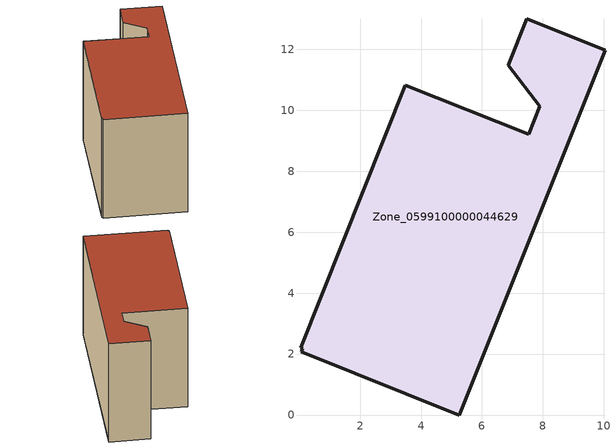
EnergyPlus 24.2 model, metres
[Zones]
Zone_0599100000044629
 floor ground (C_G): 7.53,9.21 7.9,10.14 6.87,11.48 7.47,13 10.04,11.97 5.26,0 0.07,2.07 0.12,2.18 0.04,2.21 3.48,10.83 z0.39
 wall outside (C_F): 5.26,0 10.04,11.97 7.47,13 6.87,11.48 7.9,10.14 7.53,9.21 3.48,10.83 0.04,2.21 0.12,2.18 0.07,2.07 5.26,0 z0.39:8.09
 roof outside (C_R): 0.04,2.21 0.12,2.18 0.07,2.07 5.26,0 10.04,11.97 7.47,13 6.87,11.48 7.9,10.14 7.53,9.21 3.48,10.83 z8.09
[BUILDING]
Pand.0599100000044629: North Axis=0; Terrain=City; Loads Convergence Tolerance Value=0.04; Temperature Convergence Tolerance Value=0.4; Solar Distribution=FullExterior; Maximum Number of Warmup Days=25; Minimum Number of Warmup Days=1
[Site:Location]
Rotterdam.The.Hague.AP_ZH_NLD Design_Conditions: Latitude=51.96; Longitude=4.45; Time Zone=1; Elevation=-4.5
[SITE:GROUNDTEMPERATURE:BUILDINGSURFACE]
18, 18, 18, 18, 18, 18, 18, 18, 18, 18, 18, 18
[MATERIAL] Thermal Absorptance=0.9; Solar Absorptance=0.7; Visible Absorptance=0.7
Name | Roughness | Thickness | Conductivity | Density | Specific Heat
G.TC.1975-1991 | MediumSmooth | 0.15 | 0.288461 | 540 | 1210
F.TC.1975-1991 | Rough | 0.3 | 0.230769 | 1920 | 840
R.TC.1975-1991 | MediumRough | 0.2 | 0.153846 | 1500 | 1000
[CONSTRUCTION]
C_G: G.TC.1975-1991
C_F: F.TC.1975-1991
C_R: R.TC.1975-1991
[ZONE]
Zone_0599100000044629: Type=1; Multiplier=1; Ceiling Height=Autocalculate; Volume=Autocalculate; Floor Area=autocalculate; Part of Total Floor Area=Yes
[ZONEINFILTRATION:DESIGNFLOWRATE]
Infil_Zone_0599100000044629: Zone or ZoneList or Space or SpaceList=Zone_0599100000044629; Schedule=AlwaysOn; Design Flow Rate Calculation Method=Flow/Area; Flow Rate per Floor Area=0.003; Constant Term Coefficient=1; Temperature Term Coefficient=0; Velocity Term Coefficient=0; Velocity Squared Term Coefficient=0
[HVACTEMPLATE:ZONE:IDEALLOADSAIRSYSTEM]
Zone_0599100000044629: Maximum Heating Supply Air Temperature=50; Minimum Cooling Supply Air Temperature=13; Maximum Heating Supply Air Humidity Ratio=0.0156; Minimum Cooling Supply Air Humidity Ratio=0.0077; Heating Limit=NoLimit; Cooling Limit=NoLimit; Dehumidification Control Type=ConstantSensibleHeatRatio; Cooling Sensible Heat Ratio=0.7; Dehumidification Setpoint=60; Humidification Control Type=None; Humidification Setpoint=30; Outdoor Air Method=None; Outdoor Air Flow Rate per Person=0.00944; Outdoor Air Flow Rate per Zone Floor Area=0; Outdoor Air Flow Rate per Zone=0; Demand Controlled Ventilation Type=None; Outdoor Air Economizer Type=NoEconomizer; Heat Recovery Type=None; Sensible Heat Recovery Effectiveness=0.7; Latent Heat Recovery Effectiveness=0.65
[ZONECONTROL:THERMOSTAT]
ThermostatControl_Zone_0599100000044629: Zone or ZoneList=Zone_0599100000044629; Control Type Schedule=DualSetpointControlType; Control 1=Thermostat_Zone_0599100000044629; Temperature Difference Between Cutout And Setpoint=0
[THERMOSTATSETPOINT:DUALSETPOINT]
Thermostat_Zone_0599100000044629: Heating Setpoint Temperature Schedule=HeatingSetpoint_Zone_0599100000044629; Cooling Setpoint Temperature Schedule=CoolingSetpoint_Zone_0599100000044629
[SCHEDULE:COMPACT]
HeatingSetpoint_Zone_0599100000044629: Through: 12/31, For: AllDays, Until: 24:00, 21
CoolingSetpoint_Zone_0599100000044629: Through: 12/31, For: AllDays, Until: 24:00, 24
DualSetpointControlType: Through: 12/31, For: AllDays, Until: 24:00, 4
AlwaysOn: Through: 12/31, For: AllDays, Until: 24:00, 1
